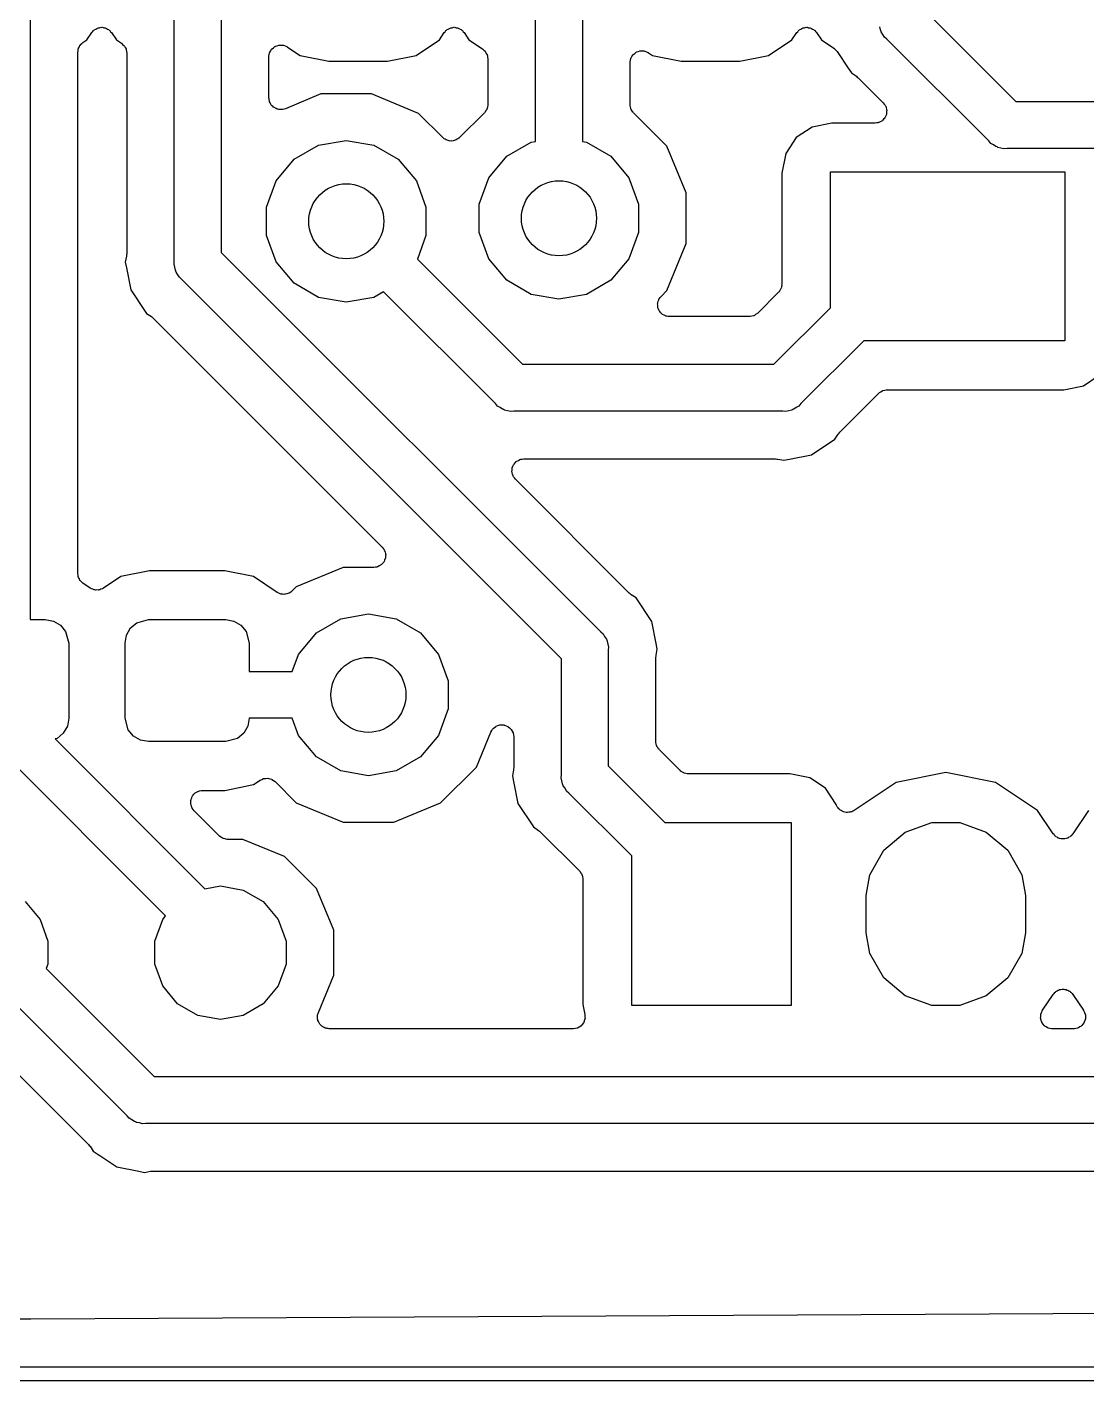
# Model space of a CAD drawing. Extents: x 92.1 to 192.1, y -135.1 to -45.9.
# Drawn here: x 109.9 to 121.2, y -135.07 to -120.64 of the extents above; entities that cross this region are included whole.
import ezdxf

# ---------------------------------------------------------------- set-up
doc = ezdxf.new("R2010")
doc.units = 0
doc.header["$MEASUREMENT"] = 0
doc.layers.add('BLACK', color=7, linetype='CONTINUOUS')

msp = doc.modelspace()

# ---------------------------------------------------------------- linework, layer by layer
at = {"layer": 'BLACK', "linetype": 'CONTINUOUS'}
for p, q in [((109.93, -120.486), (109.93, -126.96)), ((111.468, -123.137), (111.468, -120.486)), ((111.968, -120.486), (111.968, -123.045)), ((115.32, -121.863), (115.32, -120.486)), ((115.82, -120.482), (115.82, -121.863)), ((119.49, -120.486), (120.442, -121.438)), ((110.671, -120.65), (110.685, -120.646)), ((110.685, -120.646), (110.693, -120.647)), ((110.693, -120.647), (110.702, -120.646)), ((110.702, -120.646), (110.715, -120.65)), ((114.431, -120.65), (114.444, -120.646)), ((114.444, -120.646), (114.452, -120.647)), ((114.452, -120.647), (114.461, -120.646)), ((114.461, -120.646), (114.474, -120.65)), ((118.19, -120.65), (118.203, -120.646)), ((118.203, -120.646), (118.212, -120.647)), ((118.212, -120.647), (118.22, -120.646)), ((118.22, -120.646), (118.233, -120.65)), ((118.998, -120.673), (118.992, -120.641)), ((110.494, -120.807), (110.536, -120.779)), ((110.536, -120.779), (110.588, -120.703)), ((110.588, -120.703), (110.597, -120.693)), ((110.597, -120.693), (110.605, -120.681)), ((110.605, -120.681), (110.612, -120.677)), ((110.612, -120.677), (110.618, -120.671)), ((110.618, -120.671), (110.631, -120.665)), ((110.631, -120.665), (110.642, -120.657)), ((110.642, -120.657), (110.65, -120.655)), ((110.65, -120.655), (110.658, -120.651)), ((110.658, -120.651), (110.671, -120.65)), ((110.715, -120.65), (110.729, -120.651)), ((110.729, -120.651), (110.736, -120.655)), ((110.736, -120.655), (110.744, -120.657)), ((110.744, -120.657), (110.756, -120.665)), ((110.756, -120.665), (110.768, -120.671)), ((110.768, -120.671), (110.774, -120.677)), ((110.774, -120.677), (110.781, -120.681)), ((110.781, -120.681), (110.789, -120.693)), ((110.789, -120.693), (110.799, -120.703)), ((110.799, -120.703), (110.85, -120.779)), ((110.85, -120.779), (110.904, -120.815)), ((114.046, -120.946), (114.295, -120.779)), ((114.295, -120.779), (114.347, -120.703)), ((114.347, -120.703), (114.356, -120.693)), ((114.356, -120.693), (114.365, -120.681)), ((114.365, -120.681), (114.372, -120.677)), ((114.372, -120.677), (114.377, -120.671)), ((114.377, -120.671), (114.39, -120.665)), ((114.39, -120.665), (114.401, -120.657)), ((114.401, -120.657), (114.409, -120.655)), ((114.409, -120.655), (114.417, -120.651)), ((114.417, -120.651), (114.431, -120.65)), ((114.474, -120.65), (114.488, -120.651)), ((114.488, -120.651), (114.495, -120.655)), ((114.495, -120.655), (114.504, -120.657)), ((114.504, -120.657), (114.515, -120.665)), ((114.515, -120.665), (114.527, -120.671)), ((114.527, -120.671), (114.533, -120.677)), ((114.533, -120.677), (114.54, -120.681)), ((114.54, -120.681), (114.548, -120.693)), ((114.548, -120.693), (114.558, -120.703)), ((114.558, -120.703), (114.609, -120.779)), ((114.609, -120.779), (114.756, -120.877)), ((117.805, -120.946), (118.055, -120.779)), ((118.055, -120.779), (118.106, -120.703)), ((118.106, -120.703), (118.116, -120.693)), ((118.116, -120.693), (118.124, -120.681)), ((118.124, -120.681), (118.131, -120.677)), ((118.131, -120.677), (118.137, -120.671)), ((118.137, -120.671), (118.149, -120.665)), ((118.149, -120.665), (118.16, -120.657)), ((118.16, -120.657), (118.169, -120.655)), ((118.169, -120.655), (118.176, -120.651)), ((118.176, -120.651), (118.19, -120.65)), ((118.233, -120.65), (118.247, -120.651)), ((118.247, -120.651), (118.255, -120.655)), ((118.255, -120.655), (118.263, -120.657)), ((118.263, -120.657), (118.274, -120.665)), ((118.274, -120.665), (118.287, -120.671)), ((118.287, -120.671), (118.292, -120.677)), ((118.292, -120.677), (118.299, -120.681)), ((118.299, -120.681), (118.308, -120.693)), ((118.308, -120.693), (118.317, -120.703)), ((118.317, -120.703), (118.369, -120.779)), ((118.369, -120.779), (118.502, -120.868)), ((119.004, -120.683), (118.998, -120.673)), ((119.007, -120.694), (119.004, -120.683)), ((119.026, -120.721), (119.007, -120.694)), ((119.042, -120.75), (119.026, -120.721)), ((119.068, -120.771), (119.042, -120.75)), ((120.154, -121.857), (119.068, -120.771)), ((110.438, -120.913), (110.441, -120.895)), ((110.438, -126.467), (110.438, -120.913)), ((110.441, -120.895), (110.443, -120.877)), ((110.443, -120.877), (110.445, -120.874)), ((110.445, -120.874), (110.446, -120.87)), ((110.446, -120.87), (110.455, -120.854)), ((110.455, -120.854), (110.462, -120.838)), ((110.462, -120.838), (110.466, -120.835)), ((110.466, -120.835), (110.468, -120.831)), ((110.468, -120.831), (110.481, -120.82)), ((110.481, -120.82), (110.494, -120.807)), ((110.904, -120.815), (110.917, -120.828)), ((110.917, -120.828), (110.93, -120.839)), ((110.93, -120.839), (110.933, -120.843)), ((110.933, -120.843), (110.936, -120.846)), ((110.936, -120.846), (110.944, -120.862)), ((110.944, -120.862), (110.953, -120.877)), ((110.953, -120.877), (110.953, -120.882)), ((110.953, -120.882), (110.955, -120.885)), ((110.955, -120.885), (110.957, -120.903)), ((110.957, -120.903), (110.96, -120.921)), ((110.96, -120.921), (110.96, -123.061)), ((112.481, -120.936), (112.484, -120.918)), ((112.484, -120.918), (112.486, -120.914)), ((112.486, -120.914), (112.487, -120.91)), ((112.487, -120.91), (112.497, -120.895)), ((112.497, -120.895), (112.506, -120.88)), ((112.506, -120.88), (112.509, -120.877)), ((112.509, -120.877), (112.511, -120.874)), ((112.511, -120.874), (112.526, -120.863)), ((112.526, -120.863), (112.54, -120.851)), ((112.54, -120.851), (112.544, -120.85)), ((112.544, -120.85), (112.547, -120.848)), ((112.547, -120.848), (112.564, -120.843)), ((112.564, -120.843), (112.581, -120.836)), ((112.581, -120.836), (112.585, -120.836)), ((112.585, -120.836), (112.589, -120.835)), ((112.589, -120.835), (112.607, -120.836)), ((112.607, -120.836), (112.625, -120.836)), ((112.625, -120.836), (112.629, -120.838)), ((112.629, -120.838), (112.633, -120.838)), ((112.633, -120.838), (112.65, -120.845)), ((112.65, -120.845), (112.667, -120.851)), ((112.667, -120.851), (112.67, -120.854)), ((112.67, -120.854), (112.674, -120.856)), ((112.674, -120.856), (112.809, -120.946)), ((114.756, -120.877), (114.769, -120.89)), ((114.769, -120.89), (114.782, -120.901)), ((114.782, -120.901), (114.784, -120.905)), ((114.784, -120.905), (114.787, -120.908)), ((114.787, -120.908), (114.795, -120.924)), ((114.795, -120.924), (114.804, -120.939)), ((116.361, -120.939), (116.363, -120.935)), ((116.363, -120.935), (116.378, -120.925)), ((116.378, -120.925), (116.391, -120.913)), ((116.391, -120.913), (116.395, -120.912)), ((116.395, -120.912), (116.399, -120.909)), ((116.399, -120.909), (116.416, -120.904)), ((116.416, -120.904), (116.433, -120.898)), ((116.433, -120.898), (116.437, -120.898)), ((116.437, -120.898), (116.441, -120.897)), ((116.441, -120.897), (116.459, -120.898)), ((116.459, -120.898), (116.477, -120.898)), ((116.477, -120.898), (116.481, -120.9)), ((116.481, -120.9), (116.485, -120.9)), ((116.485, -120.9), (116.502, -120.907)), ((116.502, -120.907), (116.518, -120.913)), ((116.518, -120.913), (116.522, -120.916)), ((116.522, -120.916), (116.526, -120.918)), ((116.526, -120.918), (116.568, -120.946)), ((118.502, -120.868), (118.504, -120.87)), ((118.504, -120.87), (118.506, -120.872)), ((118.506, -120.872), (118.52, -120.886)), ((118.52, -120.886), (118.534, -120.899)), ((118.534, -120.899), (118.535, -120.901)), ((118.535, -120.901), (118.537, -120.903)), ((118.537, -120.903), (118.655, -121.08)), ((112.476, -120.953), (112.481, -120.936)), ((112.477, -120.957), (112.476, -120.953)), ((112.476, -120.961), (112.477, -120.957)), ((112.476, -121.396), (112.476, -120.961)), ((112.809, -120.946), (113.115, -121.007)), ((113.115, -121.007), (113.74, -121.007)), ((113.74, -121.007), (114.046, -120.946)), ((114.804, -120.939), (114.805, -120.943)), ((114.805, -120.943), (114.807, -120.947)), ((114.807, -120.947), (114.809, -120.965)), ((114.809, -120.965), (114.812, -120.983)), ((114.812, -120.983), (114.812, -121.467)), ((116.328, -121.015), (116.333, -120.998)), ((116.329, -121.019), (116.328, -121.015)), ((116.328, -121.023), (116.329, -121.019)), ((116.328, -121.467), (116.328, -121.023)), ((116.333, -120.998), (116.336, -120.98)), ((116.336, -120.98), (116.338, -120.976)), ((116.338, -120.976), (116.339, -120.972)), ((116.339, -120.972), (116.349, -120.957)), ((116.349, -120.957), (116.358, -120.942)), ((116.358, -120.942), (116.361, -120.939)), ((116.568, -120.946), (116.874, -121.007)), ((116.874, -121.007), (117.499, -121.007)), ((117.499, -121.007), (117.805, -120.946)), ((118.655, -121.08), (118.655, -121.08)), ((118.655, -121.08), (118.69, -121.133)), ((118.69, -121.133), (118.743, -121.168)), ((118.743, -121.168), (118.752, -121.177)), ((118.752, -121.177), (118.762, -121.184)), ((118.762, -121.184), (119.029, -121.451)), ((113.032, -121.356), (112.652, -121.514)), ((113.572, -121.356), (113.032, -121.356)), ((114.072, -121.563), (113.572, -121.356)), ((112.479, -121.41), (112.476, -121.396)), ((112.479, -121.424), (112.479, -121.41)), ((112.482, -121.431), (112.479, -121.424)), ((112.484, -121.44), (112.482, -121.431)), ((112.491, -121.452), (112.484, -121.44)), ((112.496, -121.464), (112.491, -121.452)), ((112.502, -121.471), (112.496, -121.464)), ((112.506, -121.478), (112.502, -121.471)), ((112.517, -121.487), (112.506, -121.478)), ((112.526, -121.497), (112.517, -121.487)), ((112.533, -121.501), (112.526, -121.497)), ((112.54, -121.506), (112.533, -121.501)), ((112.553, -121.511), (112.54, -121.506)), ((112.565, -121.517), (112.553, -121.511)), ((114.804, -121.51), (114.802, -121.515)), ((114.807, -121.494), (114.804, -121.51)), ((114.812, -121.478), (114.807, -121.494)), ((114.812, -121.467), (114.811, -121.472)), ((114.811, -121.472), (114.812, -121.478)), ((116.329, -121.472), (116.328, -121.467)), ((116.328, -121.478), (116.329, -121.472)), ((116.333, -121.494), (116.328, -121.478)), ((116.336, -121.51), (116.333, -121.494)), ((116.338, -121.515), (116.336, -121.51)), ((119.029, -121.451), (119.039, -121.465)), ((119.039, -121.465), (119.05, -121.477)), ((119.05, -121.477), (119.051, -121.483)), ((119.051, -121.483), (119.055, -121.487)), ((119.055, -121.487), (119.059, -121.503)), ((119.059, -121.503), (119.065, -121.519)), ((120.442, -121.438), (121.847, -121.438)), ((112.573, -121.518), (112.565, -121.517)), ((112.581, -121.521), (112.573, -121.518)), ((112.595, -121.521), (112.581, -121.521)), ((112.609, -121.523), (112.595, -121.521)), ((112.617, -121.521), (112.609, -121.523)), ((112.625, -121.521), (112.617, -121.521)), ((112.638, -121.517), (112.625, -121.521)), ((112.652, -121.514), (112.638, -121.517)), ((114.33, -121.822), (114.072, -121.563)), ((114.775, -121.557), (114.51, -121.822)), ((114.778, -121.552), (114.775, -121.557)), ((114.782, -121.549), (114.778, -121.552)), ((114.791, -121.534), (114.782, -121.549)), ((114.8, -121.521), (114.791, -121.534)), ((114.802, -121.515), (114.8, -121.521)), ((116.34, -121.521), (116.338, -121.515)), ((116.349, -121.534), (116.34, -121.521)), ((116.358, -121.549), (116.349, -121.534)), ((116.362, -121.552), (116.358, -121.549)), ((116.365, -121.557), (116.362, -121.552)), ((116.721, -121.913), (116.365, -121.557)), ((118.997, -121.652), (118.983, -121.66)), ((119.012, -121.645), (118.997, -121.652)), ((119.016, -121.641), (119.012, -121.645)), ((119.021, -121.638), (119.016, -121.641)), ((119.032, -121.626), (119.021, -121.638)), ((119.044, -121.614), (119.032, -121.626)), ((119.046, -121.609), (119.044, -121.614)), ((119.05, -121.604), (119.046, -121.609)), ((119.055, -121.589), (119.05, -121.604)), ((119.062, -121.574), (119.055, -121.589)), ((119.063, -121.568), (119.062, -121.574)), ((119.065, -121.563), (119.063, -121.568)), ((119.065, -121.519), (119.065, -121.524)), ((119.065, -121.524), (119.066, -121.53)), ((119.066, -121.53), (119.065, -121.546)), ((119.065, -121.546), (119.065, -121.563)), ((118.269, -121.71), (118.101, -121.822)), ((118.479, -121.668), (118.269, -121.71)), ((118.94, -121.668), (118.479, -121.668)), ((118.956, -121.665), (118.94, -121.668)), ((118.972, -121.664), (118.956, -121.665)), ((118.978, -121.661), (118.972, -121.664)), ((118.983, -121.66), (118.978, -121.661)), ((112.747, -122.053), (113.007, -121.903)), ((113.007, -121.903), (113.302, -121.851)), ((113.302, -121.851), (113.597, -121.903)), ((113.597, -121.903), (113.857, -122.053)), ((114.339, -121.828), (114.33, -121.822)), ((114.347, -121.836), (114.339, -121.828)), ((114.357, -121.84), (114.347, -121.836)), ((114.366, -121.847), (114.357, -121.84)), ((114.377, -121.85), (114.366, -121.847)), ((114.387, -121.854), (114.377, -121.85)), ((114.398, -121.855), (114.387, -121.854)), ((114.409, -121.858), (114.398, -121.855)), ((114.42, -121.857), (114.409, -121.858)), ((114.431, -121.858), (114.42, -121.857)), ((114.442, -121.855), (114.431, -121.858)), ((114.453, -121.854), (114.442, -121.855)), ((114.463, -121.85), (114.453, -121.854)), ((114.474, -121.847), (114.463, -121.85)), ((114.483, -121.84), (114.474, -121.847)), ((114.493, -121.836), (114.483, -121.84)), ((114.501, -121.828), (114.493, -121.836)), ((114.51, -121.822), (114.501, -121.828)), ((115.015, -122.021), (115.275, -121.871)), ((115.275, -121.871), (115.32, -121.863)), ((115.82, -121.863), (115.865, -121.871)), ((115.865, -121.871), (116.125, -122.021)), ((116.928, -122.412), (116.721, -121.913)), ((118.101, -121.822), (117.988, -121.99)), ((120.175, -121.883), (120.154, -121.857)), ((120.204, -121.899), (120.175, -121.883)), ((120.231, -121.918), (120.204, -121.899)), ((120.242, -121.921), (120.231, -121.918)), ((120.252, -121.927), (120.242, -121.921)), ((120.284, -121.933), (120.252, -121.927)), ((120.316, -121.941), (120.284, -121.933)), ((120.349, -121.938), (120.316, -121.941)), ((121.754, -121.938), (120.349, -121.938)), ((112.555, -122.282), (112.747, -122.053)), ((113.857, -122.053), (114.05, -122.282)), ((114.823, -122.25), (115.015, -122.021)), ((116.125, -122.021), (116.317, -122.25)), ((117.988, -121.99), (117.946, -122.201)), ((117.946, -122.201), (117.946, -123.384)), ((118.467, -123.635), (118.467, -122.188)), ((118.467, -122.188), (120.967, -122.188)), ((120.967, -122.188), (120.967, -123.988)), ((112.452, -122.564), (112.555, -122.282)), ((114.05, -122.282), (114.152, -122.564)), ((114.72, -122.532), (114.823, -122.25)), ((116.317, -122.25), (116.42, -122.532)), ((116.928, -122.952), (116.928, -122.412)), ((112.452, -122.864), (112.452, -122.564)), ((114.152, -122.564), (114.152, -122.864)), ((114.72, -122.832), (114.72, -122.532)), ((116.42, -122.532), (116.42, -122.832)), ((112.555, -123.146), (112.452, -122.864)), ((114.152, -122.864), (114.06, -123.118)), ((114.823, -123.114), (114.72, -122.832)), ((116.42, -122.832), (116.317, -123.114)), ((116.721, -123.451), (116.928, -122.952)), ((110.958, -123.086), (110.945, -123.148)), ((110.96, -123.061), (110.958, -123.073)), ((110.958, -123.073), (110.958, -123.086)), ((111.968, -123.045), (116.015, -127.091)), ((110.945, -123.148), (110.958, -123.211)), ((110.958, -123.211), (110.958, -123.211)), ((110.958, -123.211), (111.004, -123.444)), ((111.465, -123.17), (111.468, -123.137)), ((111.474, -123.202), (111.465, -123.17)), ((111.48, -123.235), (111.474, -123.202)), ((111.485, -123.245), (111.48, -123.235)), ((111.488, -123.255), (111.485, -123.245)), ((112.747, -123.375), (112.555, -123.146)), ((114.06, -123.118), (115.18, -124.238)), ((115.015, -123.343), (114.823, -123.114)), ((116.317, -123.114), (116.125, -123.343)), ((111.507, -123.283), (111.488, -123.255)), ((111.524, -123.311), (111.507, -123.283)), ((111.549, -123.333), (111.524, -123.311)), ((115.596, -127.379), (111.549, -123.333)), ((113.007, -123.525), (112.747, -123.375)), ((115.275, -123.493), (115.015, -123.343)), ((116.125, -123.343), (115.865, -123.493)), ((117.946, -123.384), (117.945, -123.39)), ((111.004, -123.444), (111.172, -123.695)), ((113.302, -123.577), (113.007, -123.525)), ((113.597, -123.525), (113.302, -123.577)), ((113.7, -123.466), (113.597, -123.525)), ((114.892, -124.657), (113.7, -123.466)), ((115.57, -123.545), (115.275, -123.493)), ((115.865, -123.493), (115.57, -123.545)), ((116.639, -123.54), (116.649, -123.527)), ((116.649, -123.527), (116.659, -123.514)), ((116.659, -123.514), (116.721, -123.451)), ((117.909, -123.474), (117.69, -123.693)), ((117.912, -123.469), (117.909, -123.474)), ((117.917, -123.466), (117.912, -123.469)), ((117.925, -123.452), (117.917, -123.466)), ((117.934, -123.438), (117.925, -123.452)), ((117.936, -123.433), (117.934, -123.438)), ((117.939, -123.428), (117.936, -123.433)), ((117.942, -123.411), (117.939, -123.428)), ((117.946, -123.395), (117.942, -123.411)), ((117.945, -123.39), (117.946, -123.395)), ((116.622, -123.592), (116.624, -123.587)), ((116.624, -123.609), (116.622, -123.592)), ((116.624, -123.581), (116.629, -123.566)), ((116.624, -123.587), (116.624, -123.581)), ((116.624, -123.625), (116.624, -123.609)), ((116.626, -123.631), (116.624, -123.625)), ((116.626, -123.636), (116.626, -123.631)), ((116.633, -123.651), (116.626, -123.636)), ((116.629, -123.566), (116.634, -123.55)), ((116.639, -123.667), (116.633, -123.651)), ((116.634, -123.55), (116.637, -123.545)), ((116.637, -123.545), (116.639, -123.54)), ((116.642, -123.671), (116.639, -123.667)), ((116.645, -123.676), (116.642, -123.671)), ((116.656, -123.688), (116.645, -123.676)), ((117.863, -124.238), (118.467, -123.635)), ((111.172, -123.695), (111.225, -123.73)), ((111.225, -123.73), (111.234, -123.739)), ((111.234, -123.739), (111.244, -123.746)), ((111.244, -123.746), (113.685, -126.187)), ((116.667, -123.701), (116.656, -123.688)), ((116.672, -123.703), (116.667, -123.701)), ((116.676, -123.707), (116.672, -123.703)), ((116.691, -123.714), (116.676, -123.707)), ((116.705, -123.723), (116.691, -123.714)), ((116.711, -123.724), (116.705, -123.723)), ((116.716, -123.726), (116.711, -123.724)), ((116.732, -123.728), (116.716, -123.726)), ((116.749, -123.73), (116.732, -123.728)), ((117.6, -123.73), (116.749, -123.73)), ((117.606, -123.729), (117.6, -123.73)), ((117.611, -123.73), (117.606, -123.729)), ((117.627, -123.726), (117.611, -123.73)), ((117.644, -123.723), (117.627, -123.726)), ((117.648, -123.72), (117.644, -123.723)), ((117.654, -123.719), (117.648, -123.72)), ((117.667, -123.709), (117.654, -123.719)), ((117.682, -123.701), (117.667, -123.709)), ((117.685, -123.696), (117.682, -123.701)), ((117.69, -123.693), (117.685, -123.696)), ((118.82, -123.988), (118.151, -124.657)), ((120.967, -123.988), (118.82, -123.988)), ((115.18, -124.238), (117.863, -124.238)), ((121.165, -124.467), (121.333, -124.355)), ((118.981, -124.546), (118.986, -124.543)), ((118.986, -124.543), (118.989, -124.539)), ((118.989, -124.539), (119.004, -124.53)), ((119.004, -124.53), (119.017, -124.521)), ((119.017, -124.521), (119.023, -124.519)), ((119.023, -124.519), (119.028, -124.516)), ((119.028, -124.516), (119.044, -124.514)), ((119.044, -124.514), (119.06, -124.509)), ((119.06, -124.509), (119.065, -124.51)), ((119.065, -124.51), (119.071, -124.509)), ((119.071, -124.509), (120.954, -124.509)), ((120.954, -124.509), (121.165, -124.467)), ((114.914, -124.683), (114.892, -124.657)), ((114.942, -124.699), (114.914, -124.683)), ((118.13, -124.683), (118.101, -124.699)), ((118.151, -124.657), (118.13, -124.683)), ((118.564, -124.963), (118.981, -124.546)), ((114.969, -124.718), (114.942, -124.699)), ((114.98, -124.721), (114.969, -124.718)), ((114.99, -124.727), (114.98, -124.721)), ((115.023, -124.733), (114.99, -124.727)), ((115.055, -124.741), (115.023, -124.733)), ((115.088, -124.738), (115.055, -124.741)), ((117.956, -124.738), (115.088, -124.738)), ((117.989, -124.741), (117.956, -124.738)), ((118.021, -124.733), (117.989, -124.741)), ((118.054, -124.727), (118.021, -124.733)), ((118.063, -124.721), (118.054, -124.727)), ((118.074, -124.718), (118.063, -124.721)), ((118.101, -124.699), (118.074, -124.718)), ((118.549, -124.982), (118.557, -124.973)), ((118.557, -124.973), (118.564, -124.963)), ((118.263, -125.202), (118.513, -125.035)), ((118.513, -125.035), (118.549, -124.982)), ((115.122, -125.269), (115.137, -125.262)), ((115.137, -125.262), (115.152, -125.254)), ((115.152, -125.254), (115.157, -125.253)), ((115.157, -125.253), (115.162, -125.251)), ((115.162, -125.251), (115.179, -125.249)), ((115.179, -125.249), (115.195, -125.246)), ((115.195, -125.246), (117.88, -125.246)), ((117.88, -125.246), (117.892, -125.249)), ((117.892, -125.249), (117.904, -125.249)), ((117.904, -125.249), (117.967, -125.261)), ((117.967, -125.261), (118.029, -125.249)), ((118.029, -125.249), (118.263, -125.202)), ((118.029, -125.249), (118.029, -125.249)), ((115.068, -125.384), (115.07, -125.368)), ((115.07, -125.39), (115.068, -125.384)), ((115.07, -125.351), (115.072, -125.346)), ((115.07, -125.368), (115.07, -125.351)), ((115.07, -125.395), (115.07, -125.39)), ((115.076, -125.411), (115.07, -125.395)), ((115.072, -125.341), (115.079, -125.325)), ((115.072, -125.346), (115.072, -125.341)), ((115.079, -125.325), (115.085, -125.31)), ((115.085, -125.31), (115.089, -125.306)), ((115.089, -125.306), (115.091, -125.301)), ((115.091, -125.301), (115.103, -125.289)), ((115.103, -125.289), (115.113, -125.276)), ((115.113, -125.276), (115.118, -125.273)), ((115.118, -125.273), (115.122, -125.269)), ((115.08, -125.427), (115.076, -125.411)), ((115.083, -125.432), (115.08, -125.427)), ((115.085, -125.437), (115.083, -125.432)), ((115.096, -125.45), (115.085, -125.437)), ((115.105, -125.463), (115.096, -125.45)), ((116.32, -126.678), (115.105, -125.463)), ((113.685, -126.187), (113.695, -126.201)), ((113.695, -126.201), (113.705, -126.213)), ((113.705, -126.213), (113.707, -126.219)), ((113.707, -126.219), (113.711, -126.223)), ((113.711, -126.223), (113.715, -126.239)), ((113.715, -126.239), (113.72, -126.255)), ((113.72, -126.255), (113.72, -126.261)), ((113.72, -126.261), (113.722, -126.266)), ((113.722, -126.266), (113.72, -126.282)), ((113.268, -126.404), (112.769, -126.611)), ((113.595, -126.404), (113.268, -126.404)), ((113.612, -126.401), (113.595, -126.404)), ((113.628, -126.4), (113.612, -126.401)), ((113.633, -126.397), (113.628, -126.4)), ((113.639, -126.396), (113.633, -126.397)), ((113.653, -126.388), (113.639, -126.396)), ((113.668, -126.381), (113.653, -126.388)), ((113.672, -126.377), (113.668, -126.381)), ((113.677, -126.374), (113.672, -126.377)), ((113.688, -126.362), (113.677, -126.374)), ((113.699, -126.35), (113.688, -126.362)), ((113.702, -126.345), (113.699, -126.35)), ((113.705, -126.34), (113.702, -126.345)), ((113.711, -126.325), (113.705, -126.34)), ((113.718, -126.31), (113.711, -126.325)), ((113.719, -126.304), (113.718, -126.31)), ((113.72, -126.299), (113.719, -126.304)), ((113.72, -126.282), (113.72, -126.299)), ((110.441, -126.484), (110.438, -126.467)), ((110.443, -126.502), (110.441, -126.484)), ((110.445, -126.506), (110.443, -126.502)), ((110.446, -126.51), (110.445, -126.506)), ((110.455, -126.526), (110.446, -126.51)), ((110.462, -126.542), (110.455, -126.526)), ((110.466, -126.545), (110.462, -126.542)), ((110.468, -126.548), (110.466, -126.545)), ((110.481, -126.56), (110.468, -126.548)), ((110.494, -126.572), (110.481, -126.56)), ((110.899, -126.5), (110.713, -126.624)), ((111.205, -126.439), (110.899, -126.5)), ((112.005, -126.439), (111.205, -126.439)), ((112.311, -126.5), (112.005, -126.439)), ((112.565, -126.67), (112.311, -126.5)), ((110.572, -126.624), (110.494, -126.572)), ((110.579, -126.627), (110.572, -126.624)), ((110.586, -126.632), (110.579, -126.627)), ((110.6, -126.636), (110.586, -126.632)), ((110.612, -126.642), (110.6, -126.636)), ((110.621, -126.642), (110.612, -126.642)), ((110.629, -126.645), (110.621, -126.642)), ((110.642, -126.644), (110.629, -126.645)), ((110.656, -126.645), (110.642, -126.644)), ((110.664, -126.642), (110.656, -126.645)), ((110.673, -126.642), (110.664, -126.642)), ((110.685, -126.636), (110.673, -126.642)), ((110.699, -126.632), (110.685, -126.636)), ((110.705, -126.627), (110.699, -126.632)), ((110.713, -126.624), (110.705, -126.627)), ((112.584, -126.678), (112.565, -126.67)), ((112.603, -126.687), (112.584, -126.678)), ((112.604, -126.687), (112.603, -126.687)), ((112.606, -126.688), (112.604, -126.687)), ((112.626, -126.689), (112.606, -126.688)), ((112.647, -126.691), (112.626, -126.689)), ((112.648, -126.69), (112.647, -126.691)), ((112.65, -126.69), (112.648, -126.69)), ((112.669, -126.685), (112.65, -126.69)), ((112.689, -126.679), (112.669, -126.685)), ((112.691, -126.678), (112.689, -126.679)), ((112.692, -126.678), (112.691, -126.678)), ((112.709, -126.666), (112.692, -126.678)), ((112.726, -126.654), (112.709, -126.666)), ((112.769, -126.611), (112.726, -126.654)), ((116.33, -126.685), (116.32, -126.678)), ((116.339, -126.694), (116.33, -126.685)), ((116.392, -126.729), (116.339, -126.694)), ((116.56, -126.98), (116.392, -126.729)), ((109.93, -126.96), (110.092, -126.96)), ((110.092, -126.96), (110.178, -126.975)), ((110.178, -126.975), (110.253, -127.018)), ((111.001, -127.049), (111.067, -126.993)), ((111.067, -126.993), (111.192, -126.96)), ((111.192, -126.96), (112.017, -126.96)), ((112.017, -126.96), (112.103, -126.975)), ((112.103, -126.975), (112.178, -127.018)), ((112.983, -127.101), (113.243, -126.951)), ((113.243, -126.951), (113.538, -126.899)), ((113.538, -126.899), (113.833, -126.951)), ((113.833, -126.951), (114.093, -127.101)), ((116.606, -127.213), (116.56, -126.98)), ((110.253, -127.018), (110.309, -127.085)), ((110.309, -127.085), (110.342, -127.21)), ((110.942, -127.21), (110.957, -127.124)), ((110.957, -127.124), (111.001, -127.049)), ((112.178, -127.018), (112.234, -127.085)), ((112.234, -127.085), (112.267, -127.21)), ((112.791, -127.33), (112.983, -127.101)), ((114.093, -127.101), (114.285, -127.33)), ((116.015, -127.091), (116.04, -127.112)), ((116.04, -127.112), (116.057, -127.141)), ((116.057, -127.141), (116.076, -127.168)), ((110.342, -127.21), (110.342, -128.01)), ((110.942, -128.01), (110.942, -127.21)), ((112.267, -127.21), (112.267, -127.512)), ((116.076, -127.168), (116.079, -127.179)), ((116.079, -127.179), (116.084, -127.189)), ((116.084, -127.189), (116.09, -127.221)), ((116.09, -127.221), (116.098, -127.253)), ((116.098, -127.253), (116.096, -127.286)), ((116.618, -127.276), (116.606, -127.213)), ((116.606, -127.213), (116.606, -127.213)), ((116.606, -127.338), (116.618, -127.276)), ((112.724, -127.512), (112.791, -127.33)), ((114.285, -127.33), (114.388, -127.612)), ((115.596, -128.613), (115.596, -127.379)), ((116.096, -127.286), (116.096, -128.52)), ((116.604, -127.363), (116.606, -127.35)), ((116.604, -128.257), (116.604, -127.363)), ((116.606, -127.35), (116.606, -127.338)), ((112.267, -127.512), (112.724, -127.512)), ((114.388, -127.612), (114.388, -127.912)), ((114.388, -127.912), (114.285, -128.194)), ((110.327, -128.095), (110.284, -128.17)), ((110.342, -128.01), (110.327, -128.095)), ((110.976, -128.135), (110.942, -128.01)), ((111.032, -128.201), (110.976, -128.135)), ((112.252, -128.095), (112.209, -128.17)), ((112.267, -128.012), (112.252, -128.095)), ((112.724, -128.012), (112.267, -128.012)), ((112.791, -128.194), (112.724, -128.012)), ((114.843, -128.159), (114.854, -128.143)), ((114.854, -128.143), (114.863, -128.126)), ((114.863, -128.126), (114.865, -128.125)), ((114.865, -128.125), (114.867, -128.122)), ((114.867, -128.122), (114.882, -128.11)), ((114.882, -128.11), (114.897, -128.098)), ((114.897, -128.098), (114.9, -128.097)), ((114.9, -128.097), (114.902, -128.095)), ((114.902, -128.095), (114.92, -128.09)), ((114.92, -128.09), (114.939, -128.083)), ((114.939, -128.083), (114.941, -128.083)), ((114.941, -128.083), (114.944, -128.082)), ((114.944, -128.082), (114.963, -128.083)), ((114.963, -128.083), (114.983, -128.083)), ((114.983, -128.083), (114.985, -128.084)), ((114.985, -128.084), (114.988, -128.084)), ((114.988, -128.084), (115.006, -128.091)), ((115.006, -128.091), (115.024, -128.098)), ((115.024, -128.098), (115.026, -128.1)), ((115.026, -128.1), (115.029, -128.101)), ((115.029, -128.101), (115.043, -128.114)), ((115.043, -128.114), (115.058, -128.126)), ((115.058, -128.126), (115.059, -128.129)), ((115.059, -128.129), (115.061, -128.131)), ((115.061, -128.131), (115.07, -128.148)), ((115.07, -128.148), (115.08, -128.165)), ((111.375, -130.118), (109.516, -128.26)), ((110.217, -128.226), (110.196, -128.232)), ((110.196, -128.232), (111.793, -129.829)), ((110.284, -128.17), (110.217, -128.226)), ((111.107, -128.245), (111.032, -128.201)), ((111.192, -128.26), (111.107, -128.245)), ((112.017, -128.26), (111.192, -128.26)), ((112.142, -128.226), (112.017, -128.26)), ((112.209, -128.17), (112.142, -128.226)), ((112.983, -128.423), (112.791, -128.194)), ((114.285, -128.194), (114.093, -128.423)), ((114.689, -128.531), (114.843, -128.159)), ((115.08, -128.165), (115.08, -128.167)), ((115.08, -128.167), (115.082, -128.17)), ((115.082, -128.17), (115.084, -128.189)), ((115.084, -128.189), (115.088, -128.208)), ((115.088, -128.208), (115.088, -128.537)), ((116.605, -128.263), (116.604, -128.257)), ((116.604, -128.268), (116.605, -128.263)), ((116.608, -128.284), (116.604, -128.268)), ((116.611, -128.301), (116.608, -128.284)), ((113.243, -128.573), (112.983, -128.423)), ((114.093, -128.423), (113.833, -128.573)), ((116.614, -128.305), (116.611, -128.301)), ((116.615, -128.311), (116.614, -128.305)), ((116.625, -128.324), (116.615, -128.311)), ((116.633, -128.339), (116.625, -128.324)), ((116.638, -128.342), (116.633, -128.339)), ((116.641, -128.347), (116.638, -128.342)), ((116.86, -128.566), (116.641, -128.347)), ((113.538, -128.625), (113.243, -128.573)), ((113.833, -128.573), (113.538, -128.625)), ((114.307, -128.913), (114.689, -128.531)), ((115.085, -128.561), (115.073, -128.624)), ((115.088, -128.537), (115.085, -128.549)), ((115.085, -128.549), (115.085, -128.561)), ((116.096, -128.52), (116.699, -129.124)), ((116.865, -128.569), (116.86, -128.566)), ((116.868, -128.574), (116.865, -128.569)), ((116.882, -128.582), (116.868, -128.574)), ((116.896, -128.591), (116.882, -128.582)), ((112.005, -128.78), (112.311, -128.719)), ((112.311, -128.719), (112.382, -128.672)), ((112.382, -128.672), (112.401, -128.663)), ((112.401, -128.663), (112.42, -128.654)), ((112.42, -128.654), (112.422, -128.654)), ((112.422, -128.654), (112.423, -128.654)), ((112.423, -128.654), (112.443, -128.652)), ((112.443, -128.652), (112.464, -128.651)), ((112.464, -128.651), (112.465, -128.651)), ((112.465, -128.651), (112.467, -128.651)), ((112.467, -128.651), (112.487, -128.657)), ((112.487, -128.657), (112.507, -128.662)), ((112.507, -128.662), (112.508, -128.663)), ((112.508, -128.663), (112.509, -128.663)), ((112.509, -128.663), (112.526, -128.675)), ((112.526, -128.675), (112.543, -128.687)), ((112.543, -128.687), (112.769, -128.913)), ((115.073, -128.624), (115.085, -128.686)), ((115.085, -128.686), (115.085, -128.686)), ((115.085, -128.686), (115.132, -128.92)), ((115.593, -128.646), (115.596, -128.613)), ((115.601, -128.678), (115.593, -128.646)), ((115.607, -128.711), (115.601, -128.678)), ((115.613, -128.72), (115.607, -128.711)), ((115.616, -128.731), (115.613, -128.72)), ((116.901, -128.593), (116.896, -128.591)), ((116.906, -128.596), (116.901, -128.593)), ((116.923, -128.599), (116.906, -128.596)), ((116.939, -128.603), (116.923, -128.599)), ((116.944, -128.602), (116.939, -128.603)), ((116.95, -128.603), (116.944, -128.602)), ((118.033, -128.603), (116.95, -128.603)), ((118.244, -128.645), (118.033, -128.603)), ((118.412, -128.758), (118.244, -128.645)), ((119.166, -128.695), (118.717, -128.995)), ((119.696, -128.589), (119.166, -128.695)), ((120.225, -128.695), (119.696, -128.589)), ((120.675, -128.995), (120.225, -128.695)), ((111.646, -128.874), (111.653, -128.859)), ((111.653, -128.859), (111.659, -128.844)), ((111.659, -128.844), (111.663, -128.839)), ((111.663, -128.839), (111.665, -128.834)), ((111.665, -128.834), (111.677, -128.822)), ((111.677, -128.822), (111.687, -128.81)), ((111.687, -128.81), (111.692, -128.807)), ((111.692, -128.807), (111.696, -128.803)), ((111.696, -128.803), (111.711, -128.796)), ((111.711, -128.796), (111.726, -128.788)), ((111.726, -128.788), (111.731, -128.787)), ((111.731, -128.787), (111.736, -128.784)), ((111.736, -128.784), (111.753, -128.783)), ((111.753, -128.783), (111.769, -128.78)), ((111.769, -128.78), (112.005, -128.78)), ((115.635, -128.758), (115.616, -128.731)), ((115.651, -128.787), (115.635, -128.758)), ((115.677, -128.808), (115.651, -128.787)), ((116.346, -129.477), (115.677, -128.808)), ((118.528, -128.931), (118.412, -128.758)), ((111.643, -128.918), (111.644, -128.902)), ((111.644, -128.924), (111.643, -128.918)), ((111.644, -128.885), (111.646, -128.88)), ((111.644, -128.902), (111.644, -128.885)), ((111.644, -128.929), (111.644, -128.924)), ((111.65, -128.945), (111.644, -128.929)), ((111.646, -128.88), (111.646, -128.874)), ((111.654, -128.961), (111.65, -128.945)), ((111.657, -128.965), (111.654, -128.961)), ((111.659, -128.971), (111.657, -128.965)), ((111.67, -128.983), (111.659, -128.971)), ((111.679, -128.997), (111.67, -128.983)), ((111.947, -129.265), (111.679, -128.997)), ((112.769, -128.913), (113.268, -129.12)), ((113.808, -129.12), (114.307, -128.913)), ((115.132, -128.92), (115.299, -129.17)), ((118.53, -128.94), (118.528, -128.931)), ((118.535, -128.947), (118.53, -128.94)), ((118.538, -128.955), (118.535, -128.947)), ((118.547, -128.965), (118.538, -128.955)), ((118.555, -128.977), (118.547, -128.965)), ((118.561, -128.982), (118.555, -128.977)), ((118.567, -128.988), (118.561, -128.982)), ((118.579, -128.995), (118.567, -128.988)), ((118.59, -129.003), (118.579, -128.995)), ((118.598, -129.005), (118.59, -129.003)), ((118.605, -129.009), (118.598, -129.005)), ((118.619, -129.011), (118.605, -129.009)), ((118.632, -129.015), (118.619, -129.011)), ((118.641, -129.015), (118.632, -129.015)), ((118.649, -129.016), (118.641, -129.015)), ((118.663, -129.013), (118.649, -129.016)), ((118.677, -129.012), (118.663, -129.013)), ((118.684, -129.009), (118.677, -129.012)), ((118.692, -129.007), (118.684, -129.009)), ((118.704, -129), (118.692, -129.007)), ((118.717, -128.995), (118.704, -129)), ((120.84, -129.242), (120.675, -128.995)), ((121.217, -128.995), (121.051, -129.242)), ((113.268, -129.12), (113.808, -129.12)), ((116.699, -129.124), (118.046, -129.124)), ((118.046, -129.124), (118.046, -131.074)), ((119.264, -129.226), (119.546, -129.124)), ((119.546, -129.124), (119.845, -129.124)), ((119.845, -129.124), (120.127, -129.226)), ((111.952, -129.268), (111.947, -129.265)), ((111.955, -129.272), (111.952, -129.268)), ((111.97, -129.281), (111.955, -129.272)), ((111.983, -129.29), (111.97, -129.281)), ((111.989, -129.292), (111.983, -129.29)), ((111.994, -129.294), (111.989, -129.292)), ((112.01, -129.297), (111.994, -129.294)), ((112.026, -129.302), (112.01, -129.297)), ((112.031, -129.301), (112.026, -129.302)), ((112.037, -129.302), (112.031, -129.301)), ((112.2, -129.302), (112.037, -129.302)), ((112.644, -129.486), (112.2, -129.302)), ((115.299, -129.17), (115.352, -129.206)), ((115.352, -129.206), (115.361, -129.214)), ((115.361, -129.214), (115.371, -129.221)), ((115.371, -129.221), (115.788, -129.638)), ((119.034, -129.419), (119.264, -129.226)), ((120.127, -129.226), (120.357, -129.419)), ((120.85, -129.252), (120.84, -129.242)), ((120.858, -129.263), (120.85, -129.252)), ((120.865, -129.268), (120.858, -129.263)), ((120.871, -129.274), (120.865, -129.268)), ((120.883, -129.28), (120.871, -129.274)), ((120.894, -129.288), (120.883, -129.28)), ((120.903, -129.29), (120.894, -129.288)), ((120.91, -129.294), (120.903, -129.29)), ((120.924, -129.295), (120.91, -129.294)), ((120.937, -129.298), (120.924, -129.295)), ((120.946, -129.297), (120.937, -129.298)), ((120.954, -129.298), (120.946, -129.297)), ((120.967, -129.295), (120.954, -129.298)), ((120.981, -129.294), (120.967, -129.295)), ((120.989, -129.29), (120.981, -129.294)), ((120.997, -129.288), (120.989, -129.29)), ((121.008, -129.28), (120.997, -129.288)), ((121.021, -129.274), (121.008, -129.28)), ((121.026, -129.268), (121.021, -129.274)), ((121.033, -129.263), (121.026, -129.268)), ((121.042, -129.252), (121.033, -129.263)), ((121.051, -129.242), (121.042, -129.252)), ((118.885, -129.679), (119.034, -129.419)), ((120.357, -129.419), (120.507, -129.679)), ((112.984, -129.826), (112.644, -129.486)), ((116.346, -131.074), (116.346, -129.477)), ((115.788, -129.638), (115.791, -129.643)), ((115.791, -129.643), (115.795, -129.646)), ((115.795, -129.646), (115.804, -129.661)), ((115.804, -129.661), (115.813, -129.674)), ((115.813, -129.674), (115.815, -129.68)), ((115.815, -129.68), (115.818, -129.685)), ((115.818, -129.685), (115.82, -129.701)), ((115.82, -129.701), (115.825, -129.717)), ((115.825, -129.717), (115.824, -129.722)), ((115.824, -129.722), (115.825, -129.728)), ((115.825, -129.728), (115.825, -131.061)), ((118.846, -129.899), (118.885, -129.679)), ((120.507, -129.679), (120.546, -129.899)), ((111.793, -129.829), (111.96, -129.799)), ((111.96, -129.799), (112.203, -129.842)), ((112.203, -129.842), (112.417, -129.965)), ((113.168, -130.27), (112.984, -129.826)), ((109.877, -129.965), (110.036, -130.155)), ((112.417, -129.965), (112.576, -130.155)), ((118.846, -130.298), (118.846, -129.899)), ((120.546, -129.899), (120.546, -130.298)), ((110.036, -130.155), (110.12, -130.387)), ((111.26, -130.387), (111.344, -130.155)), ((111.344, -130.155), (111.375, -130.118)), ((112.576, -130.155), (112.66, -130.387)), ((113.168, -130.75), (113.168, -130.27)), ((118.885, -130.519), (118.846, -130.298)), ((120.546, -130.298), (120.507, -130.519)), ((110.12, -130.387), (110.12, -130.633)), ((111.26, -130.633), (111.26, -130.387)), ((112.66, -130.387), (112.66, -130.633)), ((119.034, -130.779), (118.885, -130.519)), ((120.507, -130.519), (120.357, -130.779)), ((110.12, -130.633), (110.103, -130.679)), ((110.103, -130.679), (111.254, -131.83)), ((111.344, -130.865), (111.26, -130.633)), ((112.66, -130.633), (112.576, -130.865)), ((111.503, -131.055), (111.344, -130.865)), ((112.576, -130.865), (112.417, -131.055)), ((113.004, -131.146), (113.168, -130.75)), ((119.264, -130.971), (119.034, -130.779)), ((120.357, -130.779), (120.127, -130.971)), ((119.546, -131.074), (119.264, -130.971)), ((120.127, -130.971), (119.845, -131.074)), ((120.727, -131.124), (120.84, -130.955)), ((120.84, -130.955), (120.85, -130.945)), ((120.85, -130.945), (120.858, -130.934)), ((120.858, -130.934), (120.865, -130.93)), ((120.865, -130.93), (120.871, -130.924)), ((120.871, -130.924), (120.883, -130.917)), ((120.883, -130.917), (120.894, -130.91)), ((120.894, -130.91), (120.903, -130.908)), ((120.903, -130.908), (120.91, -130.904)), ((120.91, -130.904), (120.924, -130.903)), ((120.924, -130.903), (120.937, -130.899)), ((120.937, -130.899), (120.946, -130.9)), ((120.946, -130.9), (120.954, -130.899)), ((120.954, -130.899), (120.967, -130.903)), ((120.967, -130.903), (120.981, -130.904)), ((120.981, -130.904), (120.989, -130.908)), ((120.989, -130.908), (120.997, -130.91)), ((120.997, -130.91), (121.008, -130.917)), ((121.008, -130.917), (121.021, -130.924)), ((121.021, -130.924), (121.026, -130.93)), ((121.026, -130.93), (121.033, -130.934)), ((121.033, -130.934), (121.042, -130.945)), ((121.042, -130.945), (121.051, -130.955)), ((121.051, -130.955), (121.164, -131.124)), ((110.966, -132.249), (109.81, -131.093)), ((111.717, -131.178), (111.503, -131.055)), ((111.96, -131.221), (111.717, -131.178)), ((112.203, -131.178), (111.96, -131.221)), ((112.417, -131.055), (112.203, -131.178)), ((112.994, -131.189), (112.996, -131.181)), ((112.996, -131.173), (113.001, -131.16)), ((112.996, -131.181), (112.996, -131.173)), ((113.001, -131.16), (113.004, -131.146)), ((115.825, -131.061), (115.847, -131.17)), ((115.847, -131.17), (115.847, -131.172)), ((115.847, -131.172), (115.847, -131.173)), ((115.847, -131.173), (115.847, -131.194)), ((118.046, -131.074), (116.346, -131.074)), ((119.845, -131.074), (119.546, -131.074)), ((120.708, -131.173), (120.709, -131.169)), ((120.708, -131.191), (120.708, -131.173)), ((120.709, -131.165), (120.717, -131.148)), ((120.709, -131.169), (120.709, -131.165)), ((120.717, -131.148), (120.723, -131.132)), ((120.723, -131.132), (120.725, -131.128)), ((120.725, -131.128), (120.727, -131.124)), ((121.164, -131.124), (121.166, -131.128)), ((121.166, -131.128), (121.169, -131.132)), ((121.169, -131.132), (121.175, -131.148)), ((121.175, -131.148), (121.182, -131.165)), ((121.182, -131.165), (121.182, -131.169)), ((121.182, -131.169), (121.184, -131.173)), ((121.184, -131.173), (121.184, -131.191)), ((112.996, -131.203), (112.994, -131.189)), ((112.996, -131.217), (112.996, -131.203)), ((112.999, -131.225), (112.996, -131.217)), ((113, -131.233), (112.999, -131.225)), ((113.007, -131.245), (113, -131.233)), ((113.011, -131.259), (113.007, -131.245)), ((113.017, -131.265), (113.011, -131.259)), ((113.021, -131.272), (113.017, -131.265)), ((113.031, -131.282), (113.021, -131.272)), ((113.04, -131.292), (113.031, -131.282)), ((113.047, -131.296), (113.04, -131.292)), ((113.053, -131.302), (113.047, -131.296)), ((113.066, -131.307), (113.053, -131.302)), ((113.078, -131.314), (113.066, -131.307)), ((113.086, -131.316), (113.078, -131.314)), ((113.094, -131.319), (113.086, -131.316)), ((113.108, -131.32), (113.094, -131.319)), ((113.121, -131.322), (113.108, -131.32)), ((115.722, -131.322), (113.121, -131.322)), ((115.724, -131.322), (115.722, -131.322)), ((115.725, -131.322), (115.724, -131.322)), ((115.745, -131.318), (115.725, -131.322)), ((115.766, -131.314), (115.745, -131.318)), ((115.767, -131.314), (115.766, -131.314)), ((115.768, -131.313), (115.767, -131.314)), ((115.786, -131.303), (115.768, -131.313)), ((115.804, -131.292), (115.786, -131.303)), ((115.805, -131.291), (115.804, -131.292)), ((115.806, -131.29), (115.805, -131.291)), ((115.819, -131.274), (115.806, -131.29)), ((115.832, -131.259), (115.819, -131.274)), ((115.833, -131.257), (115.832, -131.259)), ((115.834, -131.256), (115.833, -131.257)), ((115.84, -131.237), (115.834, -131.256)), ((115.847, -131.217), (115.84, -131.237)), ((115.847, -131.194), (115.848, -131.214)), ((115.848, -131.214), (115.847, -131.216)), ((115.847, -131.216), (115.847, -131.217)), ((120.706, -131.209), (120.708, -131.191)), ((120.708, -131.213), (120.706, -131.209)), ((120.708, -131.217), (120.708, -131.213)), ((120.714, -131.234), (120.708, -131.217)), ((120.719, -131.251), (120.714, -131.234)), ((120.721, -131.255), (120.719, -131.251)), ((120.723, -131.259), (120.721, -131.255)), ((120.734, -131.272), (120.723, -131.259)), ((120.745, -131.287), (120.734, -131.272)), ((120.748, -131.289), (120.745, -131.287)), ((120.751, -131.292), (120.748, -131.289)), ((120.767, -131.301), (120.751, -131.292)), ((120.782, -131.311), (120.767, -131.301)), ((120.786, -131.312), (120.782, -131.311)), ((120.789, -131.314), (120.786, -131.312)), ((120.807, -131.317), (120.789, -131.314)), ((120.824, -131.322), (120.807, -131.317)), ((120.829, -131.321), (120.824, -131.322)), ((120.833, -131.322), (120.829, -131.321)), ((121.059, -131.322), (120.833, -131.322)), ((121.063, -131.321), (121.059, -131.322)), ((121.067, -131.322), (121.063, -131.321)), ((121.084, -131.317), (121.067, -131.322)), ((121.102, -131.314), (121.084, -131.317)), ((121.106, -131.312), (121.102, -131.314)), ((121.11, -131.311), (121.106, -131.312)), ((121.125, -131.301), (121.11, -131.311)), ((121.14, -131.292), (121.125, -131.301)), ((121.143, -131.289), (121.14, -131.292)), ((121.146, -131.287), (121.143, -131.289)), ((121.157, -131.272), (121.146, -131.287)), ((121.169, -131.259), (121.157, -131.272)), ((121.17, -131.255), (121.169, -131.259)), ((121.172, -131.251), (121.17, -131.255)), ((121.177, -131.234), (121.172, -131.251)), ((121.184, -131.217), (121.177, -131.234)), ((121.184, -131.191), (121.185, -131.209)), ((121.185, -131.209), (121.184, -131.213)), ((121.184, -131.213), (121.184, -131.217)), ((109.754, -131.755), (110.553, -132.554)), ((111.254, -131.83), (125.144, -131.83)), ((110.987, -132.274), (110.966, -132.249)), ((111.016, -132.291), (110.987, -132.274)), ((111.043, -132.31), (111.016, -132.291)), ((111.054, -132.313), (111.043, -132.31)), ((111.064, -132.319), (111.054, -132.313)), ((111.096, -132.324), (111.064, -132.319)), ((111.128, -132.333), (111.096, -132.324)), ((111.161, -132.33), (111.128, -132.333)), ((125.237, -132.33), (111.161, -132.33)), ((110.553, -132.554), (110.56, -132.565)), ((110.56, -132.565), (110.569, -132.574)), ((110.569, -132.574), (110.604, -132.626)), ((110.604, -132.626), (110.657, -132.662)), ((110.657, -132.662), (110.684, -132.68)), ((110.684, -132.68), (110.684, -132.68)), ((110.684, -132.68), (110.855, -132.794)), ((110.855, -132.794), (111.088, -132.84)), ((111.088, -132.84), (111.088, -132.84)), ((111.088, -132.84), (111.15, -132.853)), ((111.15, -132.853), (111.213, -132.84)), ((111.213, -132.84), (111.225, -132.84)), ((111.225, -132.84), (111.238, -132.838)), ((111.238, -132.838), (125.161, -132.838)), ((170.442, -134.102), (109.936, -134.417)), ((109.936, -134.417), (94.0126, -134.417)), ((109.936, -134.417), (109.936, -134.417)), ((109.936, -134.417), (109.936, -134.417)), ((92.275, -134.925), (191.925, -134.925)), ((191.987, -135.075), (92.1934, -135.075))]:
    msp.add_line(p, q, dxfattribs=at)
at = {"layer": 'BLACK'}
for centre in [(113.302, -122.714), (115.57, -122.682), (113.538, -127.762)]:
    msp.add_circle(centre, 0.4, dxfattribs=at)

doc.saveas('drawing.dxf')
